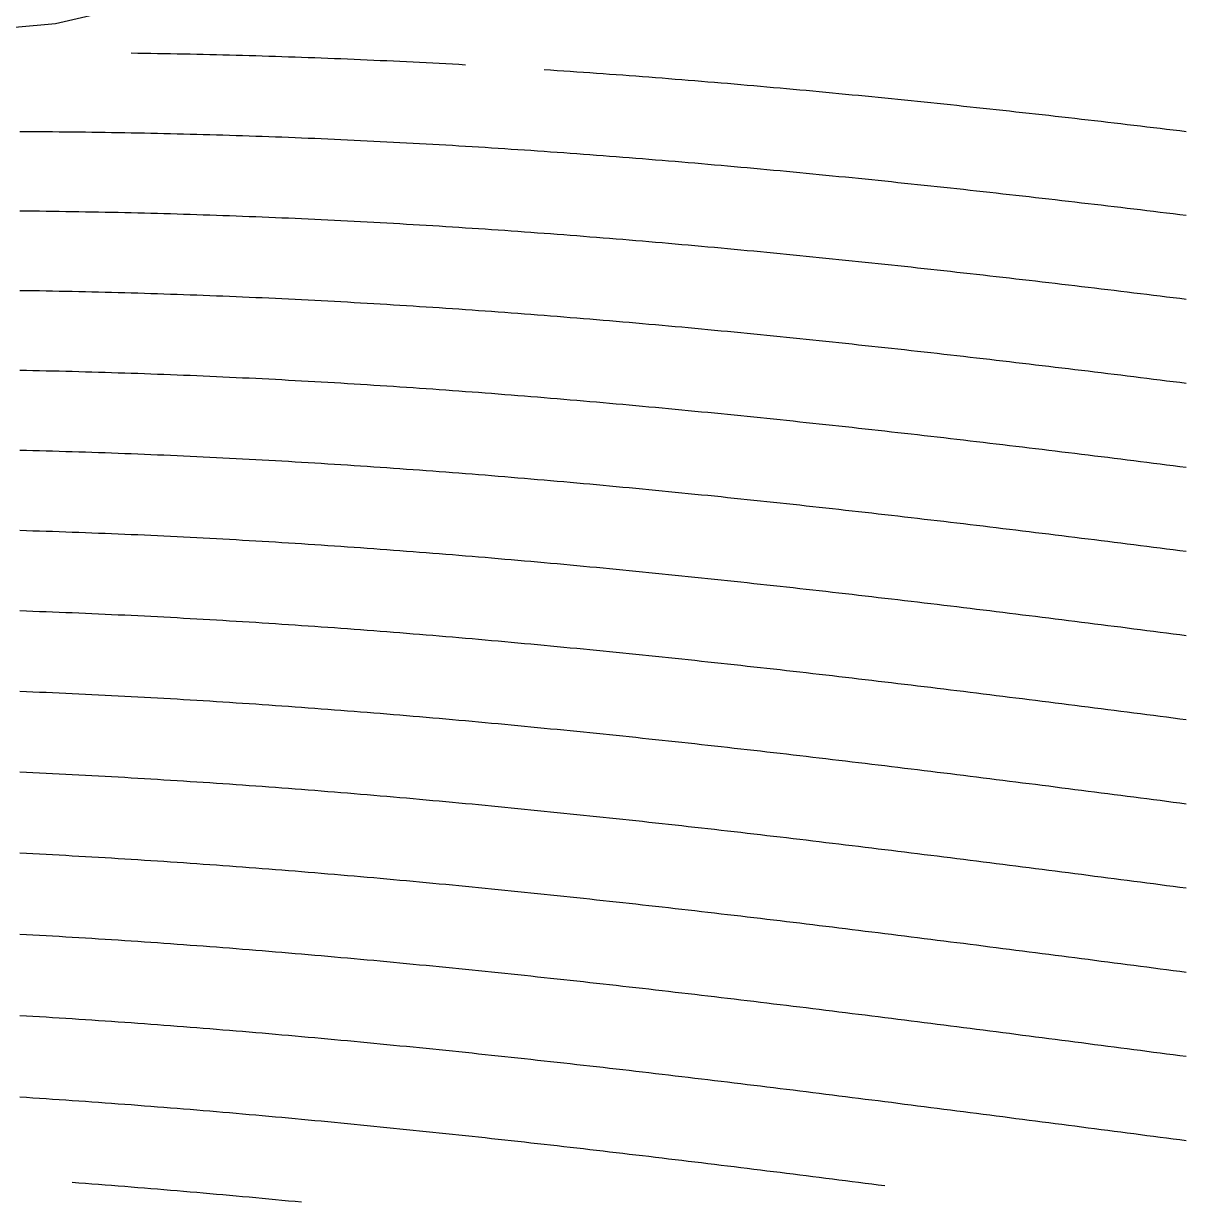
# Model space of a CAD drawing. Header units: millimetres. Extents: x 7 to 193, y 7 to 313.
# Drawn here: x 110.8 to 151.9, y 178.43 to 220.12 of the extents above; entities that cross this region are included whole.
import ezdxf

# ---------------------------------------------------------------- set-up
doc = ezdxf.new("R2010")
doc.units = ezdxf.units.MM
doc.layers.add('STUDY_GUIDES', color=7, linetype='Continuous')
doc.layers.add('STUDY_LETTER_BOUNDARY', color=7, linetype='Continuous')

msp = doc.modelspace()

# ---------------------------------------------------------------- linework, layer by layer
at = {"layer": 'STUDY_GUIDES'}
for points in [[(114.616, 219.0755), (114.848, 219.0723), (115.08, 219.0688), (115.312, 219.0652), (115.544, 219.0613), (115.776, 219.0573), (116.008, 219.053), (116.24, 219.0486), (116.472, 219.044), (116.704, 219.0391), (116.936, 219.0341), (117.168, 219.0288), (117.4, 219.0234), (117.632, 219.0177), (117.864, 219.0119), (118.096, 219.0059), (118.328, 218.9996), (118.56, 218.9932), (118.792, 218.9866), (119.024, 218.9797), (119.256, 218.9727), (119.488, 218.9655), (119.72, 218.9581), (119.952, 218.9505), (120.184, 218.9427), (120.416, 218.9346), (120.648, 218.9264), (120.88, 218.9181), (121.112, 218.9095), (121.344, 218.9007), (121.576, 218.8917), (121.808, 218.8826), (122.04, 218.8732), (122.272, 218.8636), (122.504, 218.8539), (122.736, 218.844), (122.968, 218.8338), (123.2, 218.8235), (123.432, 218.813), (123.664, 218.8023), (123.896, 218.7915), (124.128, 218.7804), (124.36, 218.7691), (124.592, 218.7577), (124.824, 218.7461), (125.056, 218.7342), (125.288, 218.7222), (125.52, 218.71), (125.752, 218.6977), (125.984, 218.6851), (126.216, 218.6724), (126.448, 218.6595)], [(129.232, 218.4903), (129.464, 218.4751), (129.696, 218.4597), (129.928, 218.4441), (130.16, 218.4283), (130.392, 218.4124), (130.624, 218.3963), (130.856, 218.38), (131.088, 218.3635), (131.32, 218.3469), (131.552, 218.3301), (131.784, 218.3132), (132.016, 218.2961), (132.248, 218.2788), (132.48, 218.2613), (132.712, 218.2437), (132.944, 218.2259), (133.176, 218.208), (133.408, 218.1899), (133.64, 218.1716), (133.872, 218.1532), (134.104, 218.1346), (134.336, 218.1158), (134.568, 218.0969), (134.8, 218.0779), (135.032, 218.0587), (135.264, 218.0393), (135.496, 218.0198), (135.728, 218.0001), (135.96, 217.9803), (136.192, 217.9603), (136.424, 217.9401), (136.656, 217.9199), (136.888, 217.8994), (137.12, 217.8788), (137.352, 217.8581), (137.584, 217.8372), (137.816, 217.8162), (138.048, 217.795), (138.28, 217.7737), (138.512, 217.7523), (138.744, 217.7307), (138.976, 217.709), (139.208, 217.6871), (139.44, 217.6651), (139.672, 217.6429), (139.904, 217.6206), (140.136, 217.5982), (140.368, 217.5756), (140.6, 217.553), (140.832, 217.5301), (141.064, 217.5072), (141.296, 217.4841), (141.528, 217.4609), (141.76, 217.4375), (141.992, 217.4141), (142.224, 217.3905), (142.456, 217.3667), (142.688, 217.3429), (142.92, 217.3189), (143.152, 217.2948), (143.384, 217.2706), (143.616, 217.2463), (143.848, 217.2218), (144.08, 217.1973), (144.312, 217.1726), (144.544, 217.1478), (144.776, 217.1229), (145.008, 217.0978), (145.24, 217.0727), (145.472, 217.0474), (145.704, 217.0221), (145.936, 216.9966), (146.168, 216.971), (146.4, 216.9453), (146.632, 216.9195), (146.864, 216.8936), (147.096, 216.8676), (147.328, 216.8415), (147.56, 216.8153), (147.792, 216.789), (148.024, 216.7626), (148.256, 216.7361), (148.488, 216.7095), (148.72, 216.6829), (148.952, 216.6561), (149.184, 216.6292), (149.416, 216.6022), (149.648, 216.5752), (149.88, 216.548), (150.112, 216.5208), (150.344, 216.4935), (150.576, 216.4661), (150.808, 216.4386), (151.04, 216.411), (151.272, 216.3834), (151.504, 216.3557), (151.736, 216.3279), (151.968, 216.3)], [(110.672, 216.2979), (110.904, 216.2969), (111.136, 216.2957), (111.368, 216.2943), (111.6, 216.2926), (111.832, 216.2908), (112.064, 216.2888), (112.296, 216.2865), (112.528, 216.2841), (112.76, 216.2815), (112.992, 216.2786), (113.224, 216.2756), (113.456, 216.2724), (113.688, 216.2689), (113.92, 216.2653), (114.152, 216.2615), (114.384, 216.2574), (114.616, 216.2532), (114.848, 216.2487), (115.08, 216.2441), (115.312, 216.2393), (115.544, 216.2342), (115.776, 216.229), (116.008, 216.2236), (116.24, 216.2179), (116.472, 216.2121), (116.704, 216.2061), (116.936, 216.1998), (117.168, 216.1934), (117.4, 216.1868), (117.632, 216.18), (117.864, 216.1729), (118.096, 216.1657), (118.328, 216.1583), (118.56, 216.1507), (118.792, 216.1429), (119.024, 216.1349), (119.256, 216.1267), (119.488, 216.1183), (119.72, 216.1097), (119.952, 216.101), (120.184, 216.092), (120.416, 216.0828), (120.648, 216.0735), (120.88, 216.064), (121.112, 216.0542), (121.344, 216.0443), (121.576, 216.0342), (121.808, 216.0239), (122.04, 216.0134), (122.272, 216.0027), (122.504, 215.9918), (122.736, 215.9807), (122.968, 215.9695), (123.2, 215.9581), (123.432, 215.9464), (123.664, 215.9346), (123.896, 215.9226), (124.128, 215.9104), (124.36, 215.8981), (124.592, 215.8855), (124.824, 215.8728), (125.056, 215.8599), (125.288, 215.8468), (125.52, 215.8335), (125.752, 215.82), (125.984, 215.8064), (126.216, 215.7926), (126.448, 215.7786), (126.68, 215.7644), (126.912, 215.75), (127.144, 215.7355), (127.376, 215.7208), (127.608, 215.7059), (127.84, 215.6908), (128.072, 215.6756), (128.304, 215.6602), (128.536, 215.6446), (128.768, 215.6288), (129, 215.6129), (129.232, 215.5968), (129.464, 215.5805), (129.696, 215.5641), (129.928, 215.5474), (130.16, 215.5307), (130.392, 215.5137), (130.624, 215.4966), (130.856, 215.4793), (131.088, 215.4619), (131.32, 215.4443), (131.552, 215.4265), (131.784, 215.4085), (132.016, 215.3904), (132.248, 215.3722), (132.48, 215.3538), (132.712, 215.3352), (132.944, 215.3164), (133.176, 215.2975), (133.408, 215.2785), (133.64, 215.2593), (133.872, 215.2399), (134.104, 215.2204), (134.336, 215.2007), (134.568, 215.1809), (134.8, 215.1609), (135.032, 215.1408), (135.264, 215.1205), (135.496, 215.1001), (135.728, 215.0795), (135.96, 215.0588), (136.192, 215.0379), (136.424, 215.0169), (136.656, 214.9957), (136.888, 214.9744), (137.12, 214.953), (137.352, 214.9314), (137.584, 214.9096), (137.816, 214.8878), (138.048, 214.8658), (138.28, 214.8436), (138.512, 214.8213), (138.744, 214.7989), (138.976, 214.7764), (139.208, 214.7537), (139.44, 214.7309), (139.672, 214.7079), (139.904, 214.6848), (140.136, 214.6616), (140.368, 214.6383), (140.6, 214.6148), (140.832, 214.5912), (141.064, 214.5675), (141.296, 214.5437), (141.528, 214.5197), (141.76, 214.4956), (141.992, 214.4714), (142.224, 214.4471), (142.456, 214.4226), (142.688, 214.398), (142.92, 214.3734), (143.152, 214.3486), (143.384, 214.3236), (143.616, 214.2986), (143.848, 214.2735), (144.08, 214.2482), (144.312, 214.2229), (144.544, 214.1974), (144.776, 214.1718), (145.008, 214.1461), (145.24, 214.1204), (145.472, 214.0945), (145.704, 214.0685), (145.936, 214.0424), (146.168, 214.0162), (146.4, 213.9899), (146.632, 213.9635), (146.864, 213.937), (147.096, 213.9104), (147.328, 213.8837), (147.56, 213.8569), (147.792, 213.8301), (148.024, 213.8031), (148.256, 213.776), (148.488, 213.7489), (148.72, 213.7217), (148.952, 213.6944), (149.184, 213.667), (149.416, 213.6395), (149.648, 213.6119), (149.88, 213.5843), (150.112, 213.5565), (150.344, 213.5287), (150.576, 213.5009), (150.808, 213.4729), (151.04, 213.4449), (151.272, 213.4168), (151.504, 213.3886), (151.736, 213.3603), (151.968, 213.332)], [(110.672, 213.4888), (110.904, 213.4866), (111.136, 213.4842), (111.368, 213.4816), (111.6, 213.4787), (111.832, 213.4757), (112.064, 213.4725), (112.296, 213.469), (112.528, 213.4654), (112.76, 213.4616), (112.992, 213.4576), (113.224, 213.4533), (113.456, 213.4489), (113.688, 213.4443), (113.92, 213.4394), (114.152, 213.4344), (114.384, 213.4292), (114.616, 213.4237), (114.848, 213.4181), (115.08, 213.4123), (115.312, 213.4062), (115.544, 213.4), (115.776, 213.3936), (116.008, 213.387), (116.24, 213.3802), (116.472, 213.3732), (116.704, 213.366), (116.936, 213.3585), (117.168, 213.3509), (117.4, 213.3432), (117.632, 213.3352), (117.864, 213.327), (118.096, 213.3186), (118.328, 213.31), (118.56, 213.3013), (118.792, 213.2923), (119.024, 213.2831), (119.256, 213.2738), (119.488, 213.2643), (119.72, 213.2545), (119.952, 213.2446), (120.184, 213.2345), (120.416, 213.2242), (120.648, 213.2137), (120.88, 213.203), (121.112, 213.1922), (121.344, 213.1811), (121.576, 213.1699), (121.808, 213.1584), (122.04, 213.1468), (122.272, 213.135), (122.504, 213.123), (122.736, 213.1108), (122.968, 213.0985), (123.2, 213.0859), (123.432, 213.0732), (123.664, 213.0603), (123.896, 213.0472), (124.128, 213.0339), (124.36, 213.0205), (124.592, 213.0068), (124.824, 212.993), (125.056, 212.979), (125.288, 212.9648), (125.52, 212.9505), (125.752, 212.9359), (125.984, 212.9212), (126.216, 212.9063), (126.448, 212.8913), (126.68, 212.8761), (126.912, 212.8606), (127.144, 212.8451), (127.376, 212.8293), (127.608, 212.8134), (127.84, 212.7973), (128.072, 212.781), (128.304, 212.7646), (128.536, 212.748), (128.768, 212.7312), (129, 212.7143), (129.232, 212.6971), (129.464, 212.6799), (129.696, 212.6624), (129.928, 212.6448), (130.16, 212.6271), (130.392, 212.6091), (130.624, 212.591), (130.856, 212.5728), (131.088, 212.5544), (131.32, 212.5358), (131.552, 212.517), (131.784, 212.4981), (132.016, 212.4791), (132.248, 212.4599), (132.48, 212.4405), (132.712, 212.421), (132.944, 212.4013), (133.176, 212.3815), (133.408, 212.3615), (133.64, 212.3414), (133.872, 212.3211), (134.104, 212.3007), (134.336, 212.2801), (134.568, 212.2594), (134.8, 212.2386), (135.032, 212.2175), (135.264, 212.1964), (135.496, 212.1751), (135.728, 212.1536), (135.96, 212.1321), (136.192, 212.1103), (136.424, 212.0885), (136.656, 212.0665), (136.888, 212.0443), (137.12, 212.022), (137.352, 211.9996), (137.584, 211.9771), (137.816, 211.9544), (138.048, 211.9316), (138.28, 211.9086), (138.512, 211.8856), (138.744, 211.8624), (138.976, 211.839), (139.208, 211.8156), (139.44, 211.792), (139.672, 211.7682), (139.904, 211.7444), (140.136, 211.7204), (140.368, 211.6964), (140.6, 211.6722), (140.832, 211.6478), (141.064, 211.6234), (141.296, 211.5988), (141.528, 211.5741), (141.76, 211.5493), (141.992, 211.5244), (142.224, 211.4994), (142.456, 211.4743), (142.688, 211.449), (142.92, 211.4237), (143.152, 211.3982), (143.384, 211.3726), (143.616, 211.347), (143.848, 211.3212), (144.08, 211.2953), (144.312, 211.2693), (144.544, 211.2432), (144.776, 211.217), (145.008, 211.1907), (145.24, 211.1643), (145.472, 211.1378), (145.704, 211.1112), (145.936, 211.0846), (146.168, 211.0578), (146.4, 211.0309), (146.632, 211.004), (146.864, 210.9769), (147.096, 210.9498), (147.328, 210.9225), (147.56, 210.8952), (147.792, 210.8678), (148.024, 210.8404), (148.256, 210.8128), (148.488, 210.7851), (148.72, 210.7574), (148.952, 210.7296), (149.184, 210.7017), (149.416, 210.6738), (149.648, 210.6457), (149.88, 210.6176), (150.112, 210.5895), (150.344, 210.5612), (150.576, 210.5329), (150.808, 210.5045), (151.04, 210.476), (151.272, 210.4475), (151.504, 210.4189), (151.736, 210.3903), (151.968, 210.3616)], [(110.672, 210.6726), (110.904, 210.6692), (111.136, 210.6655), (111.368, 210.6617), (111.6, 210.6577), (111.832, 210.6535), (112.064, 210.649), (112.296, 210.6444), (112.528, 210.6396), (112.76, 210.6346), (112.992, 210.6293), (113.224, 210.6239), (113.456, 210.6183), (113.688, 210.6125), (113.92, 210.6064), (114.152, 210.6002), (114.384, 210.5938), (114.616, 210.5872), (114.848, 210.5804), (115.08, 210.5734), (115.312, 210.5662), (115.544, 210.5588), (115.776, 210.5512), (116.008, 210.5434), (116.24, 210.5354), (116.472, 210.5272), (116.704, 210.5189), (116.936, 210.5103), (117.168, 210.5015), (117.4, 210.4926), (117.632, 210.4834), (117.864, 210.4741), (118.096, 210.4646), (118.328, 210.4548), (118.56, 210.4449), (118.792, 210.4348), (119.024, 210.4245), (119.256, 210.414), (119.488, 210.4034), (119.72, 210.3925), (119.952, 210.3815), (120.184, 210.3702), (120.416, 210.3588), (120.648, 210.3472), (120.88, 210.3354), (121.112, 210.3234), (121.344, 210.3112), (121.576, 210.2989), (121.808, 210.2863), (122.04, 210.2736), (122.272, 210.2607), (122.504, 210.2476), (122.736, 210.2343), (122.968, 210.2209), (123.2, 210.2073), (123.432, 210.1934), (123.664, 210.1794), (123.896, 210.1653), (124.128, 210.1509), (124.36, 210.1364), (124.592, 210.1217), (124.824, 210.1068), (125.056, 210.0918), (125.288, 210.0765), (125.52, 210.0611), (125.752, 210.0456), (125.984, 210.0298), (126.216, 210.0139), (126.448, 209.9978), (126.68, 209.9815), (126.912, 209.9651), (127.144, 209.9485), (127.376, 209.9317), (127.608, 209.9148), (127.84, 209.8977), (128.072, 209.8804), (128.304, 209.863), (128.536, 209.8454), (128.768, 209.8276), (129, 209.8097), (129.232, 209.7916), (129.464, 209.7733), (129.696, 209.7549), (129.928, 209.7364), (130.16, 209.7176), (130.392, 209.6987), (130.624, 209.6797), (130.856, 209.6605), (131.088, 209.6411), (131.32, 209.6216), (131.552, 209.602), (131.784, 209.5821), (132.016, 209.5622), (132.248, 209.5421), (132.48, 209.5218), (132.712, 209.5014), (132.944, 209.4808), (133.176, 209.4601), (133.408, 209.4392), (133.64, 209.4182), (133.872, 209.3971), (134.104, 209.3758), (134.336, 209.3543), (134.568, 209.3327), (134.8, 209.311), (135.032, 209.2892), (135.264, 209.2672), (135.496, 209.245), (135.728, 209.2228), (135.96, 209.2003), (136.192, 209.1778), (136.424, 209.1551), (136.656, 209.1323), (136.888, 209.1094), (137.12, 209.0863), (137.352, 209.0631), (137.584, 209.0398), (137.816, 209.0163), (138.048, 208.9927), (138.28, 208.969), (138.512, 208.9452), (138.744, 208.9212), (138.976, 208.8971), (139.208, 208.8729), (139.44, 208.8486), (139.672, 208.8242), (139.904, 208.7996), (140.136, 208.7749), (140.368, 208.7501), (140.6, 208.7252), (140.832, 208.7002), (141.064, 208.6751), (141.296, 208.6498), (141.528, 208.6245), (141.76, 208.599), (141.992, 208.5734), (142.224, 208.5478), (142.456, 208.522), (142.688, 208.4961), (142.92, 208.4701), (143.152, 208.444), (143.384, 208.4178), (143.616, 208.3915), (143.848, 208.3652), (144.08, 208.3387), (144.312, 208.3121), (144.544, 208.2854), (144.776, 208.2586), (145.008, 208.2318), (145.24, 208.2048), (145.472, 208.1778), (145.704, 208.1506), (145.936, 208.1234), (146.168, 208.0961), (146.4, 208.0687), (146.632, 208.0412), (146.864, 208.0137), (147.096, 207.986), (147.328, 207.9583), (147.56, 207.9305), (147.792, 207.9026), (148.024, 207.8747), (148.256, 207.8466), (148.488, 207.8185), (148.72, 207.7904), (148.952, 207.7621), (149.184, 207.7338), (149.416, 207.7054), (149.648, 207.6769), (149.88, 207.6484), (150.112, 207.6198), (150.344, 207.5912), (150.576, 207.5625), (150.808, 207.5337), (151.04, 207.5049), (151.272, 207.476), (151.504, 207.447), (151.736, 207.418), (151.968, 207.389)], [(110.672, 207.8492), (110.904, 207.8446), (111.136, 207.8397), (111.368, 207.8347), (111.6, 207.8295), (111.832, 207.8241), (112.064, 207.8185), (112.296, 207.8126), (112.528, 207.8066), (112.76, 207.8004), (112.992, 207.794), (113.224, 207.7874), (113.456, 207.7806), (113.688, 207.7736), (113.92, 207.7664), (114.152, 207.759), (114.384, 207.7514), (114.616, 207.7437), (114.848, 207.7357), (115.08, 207.7275), (115.312, 207.7191), (115.544, 207.7106), (115.776, 207.7018), (116.008, 207.6929), (116.24, 207.6837), (116.472, 207.6744), (116.704, 207.6649), (116.936, 207.6551), (117.168, 207.6452), (117.4, 207.6351), (117.632, 207.6249), (117.864, 207.6144), (118.096, 207.6037), (118.328, 207.5928), (118.56, 207.5818), (118.792, 207.5706), (119.024, 207.5591), (119.256, 207.5475), (119.488, 207.5357), (119.72, 207.5238), (119.952, 207.5116), (120.184, 207.4993), (120.416, 207.4867), (120.648, 207.474), (120.88, 207.4611), (121.112, 207.448), (121.344, 207.4348), (121.576, 207.4213), (121.808, 207.4077), (122.04, 207.3939), (122.272, 207.3799), (122.504, 207.3657), (122.736, 207.3514), (122.968, 207.3369), (123.2, 207.3222), (123.432, 207.3073), (123.664, 207.2922), (123.896, 207.277), (124.128, 207.2616), (124.36, 207.2461), (124.592, 207.2303), (124.824, 207.2144), (125.056, 207.1983), (125.288, 207.1821), (125.52, 207.1656), (125.752, 207.149), (125.984, 207.1323), (126.216, 207.1153), (126.448, 207.0982), (126.68, 207.081), (126.912, 207.0635), (127.144, 207.0459), (127.376, 207.0282), (127.608, 207.0103), (127.84, 206.9922), (128.072, 206.9739), (128.304, 206.9555), (128.536, 206.937), (128.768, 206.9182), (129, 206.8993), (129.232, 206.8803), (129.464, 206.8611), (129.696, 206.8418), (129.928, 206.8223), (130.16, 206.8026), (130.392, 206.7828), (130.624, 206.7628), (130.856, 206.7427), (131.088, 206.7224), (131.32, 206.702), (131.552, 206.6815), (131.784, 206.6607), (132.016, 206.6399), (132.248, 206.6189), (132.48, 206.5977), (132.712, 206.5764), (132.944, 206.555), (133.176, 206.5334), (133.408, 206.5117), (133.64, 206.4899), (133.872, 206.4679), (134.104, 206.4457), (134.336, 206.4235), (134.568, 206.4011), (134.8, 206.3785), (135.032, 206.3558), (135.264, 206.333), (135.496, 206.3101), (135.728, 206.287), (135.96, 206.2638), (136.192, 206.2405), (136.424, 206.217), (136.656, 206.1935), (136.888, 206.1698), (137.12, 206.1459), (137.352, 206.122), (137.584, 206.0979), (137.816, 206.0737), (138.048, 206.0494), (138.28, 206.0249), (138.512, 206.0004), (138.744, 205.9757), (138.976, 205.9509), (139.208, 205.926), (139.44, 205.901), (139.672, 205.8759), (139.904, 205.8506), (140.136, 205.8253), (140.368, 205.7998), (140.6, 205.7743), (140.832, 205.7486), (141.064, 205.7228), (141.296, 205.6969), (141.528, 205.6709), (141.76, 205.6449), (141.992, 205.6187), (142.224, 205.5924), (142.456, 205.566), (142.688, 205.5395), (142.92, 205.5129), (143.152, 205.4862), (143.384, 205.4595), (143.616, 205.4326), (143.848, 205.4057), (144.08, 205.3786), (144.312, 205.3515), (144.544, 205.3243), (144.776, 205.297), (145.008, 205.2696), (145.24, 205.2421), (145.472, 205.2145), (145.704, 205.1869), (145.936, 205.1592), (146.168, 205.1314), (146.4, 205.1035), (146.632, 205.0756), (146.864, 205.0475), (147.096, 205.0194), (147.328, 204.9913), (147.56, 204.963), (147.792, 204.9347), (148.024, 204.9063), (148.256, 204.8778), (148.488, 204.8493), (148.72, 204.8207), (148.952, 204.7921), (149.184, 204.7634), (149.416, 204.7346), (149.648, 204.7058), (149.88, 204.6769), (150.112, 204.6479), (150.344, 204.6189), (150.576, 204.5899), (150.808, 204.5608), (151.04, 204.5316), (151.272, 204.5024), (151.504, 204.4731), (151.736, 204.4438), (151.968, 204.4144)], [(110.672, 205.0186), (110.904, 205.0128), (111.136, 205.0068), (111.368, 205.0006), (111.6, 204.9942), (111.832, 204.9876), (112.064, 204.9808), (112.296, 204.9738), (112.528, 204.9666), (112.76, 204.9593), (112.992, 204.9517), (113.224, 204.9439), (113.456, 204.9359), (113.688, 204.9278), (113.92, 204.9194), (114.152, 204.9108), (114.384, 204.9021), (114.616, 204.8932), (114.848, 204.884), (115.08, 204.8747), (115.312, 204.8652), (115.544, 204.8555), (115.776, 204.8456), (116.008, 204.8355), (116.24, 204.8252), (116.472, 204.8147), (116.704, 204.804), (116.936, 204.7932), (117.168, 204.7822), (117.4, 204.7709), (117.632, 204.7595), (117.864, 204.7479), (118.096, 204.7361), (118.328, 204.7242), (118.56, 204.712), (118.792, 204.6996), (119.024, 204.6871), (119.256, 204.6744), (119.488, 204.6615), (119.72, 204.6484), (119.952, 204.6352), (120.184, 204.6217), (120.416, 204.6081), (120.648, 204.5943), (120.88, 204.5803), (121.112, 204.5662), (121.344, 204.5518), (121.576, 204.5373), (121.808, 204.5226), (122.04, 204.5078), (122.272, 204.4927), (122.504, 204.4775), (122.736, 204.4621), (122.968, 204.4466), (123.2, 204.4308), (123.432, 204.4149), (123.664, 204.3988), (123.896, 204.3826), (124.128, 204.3662), (124.36, 204.3496), (124.592, 204.3328), (124.824, 204.3159), (125.056, 204.2988), (125.288, 204.2815), (125.52, 204.2641), (125.752, 204.2465), (125.984, 204.2287), (126.216, 204.2108), (126.448, 204.1928), (126.68, 204.1745), (126.912, 204.1561), (127.144, 204.1375), (127.376, 204.1188), (127.608, 204.0999), (127.84, 204.0809), (128.072, 204.0617), (128.304, 204.0424), (128.536, 204.0229), (128.768, 204.0032), (129, 203.9834), (129.232, 203.9634), (129.464, 203.9433), (129.696, 203.9231), (129.928, 203.9027), (130.16, 203.8821), (130.392, 203.8614), (130.624, 203.8405), (130.856, 203.8195), (131.088, 203.7984), (131.32, 203.7771), (131.552, 203.7557), (131.784, 203.7341), (132.016, 203.7124), (132.248, 203.6906), (132.48, 203.6686), (132.712, 203.6464), (132.944, 203.6242), (133.176, 203.6018), (133.408, 203.5792), (133.64, 203.5566), (133.872, 203.5338), (134.104, 203.5108), (134.336, 203.4878), (134.568, 203.4646), (134.8, 203.4412), (135.032, 203.4178), (135.264, 203.3942), (135.496, 203.3705), (135.728, 203.3467), (135.96, 203.3227), (136.192, 203.2987), (136.424, 203.2745), (136.656, 203.2501), (136.888, 203.2257), (137.12, 203.2012), (137.352, 203.1765), (137.584, 203.1517), (137.816, 203.1268), (138.048, 203.1018), (138.28, 203.0767), (138.512, 203.0514), (138.744, 203.0261), (138.976, 203.0006), (139.208, 202.9751), (139.44, 202.9494), (139.672, 202.9236), (139.904, 202.8977), (140.136, 202.8718), (140.368, 202.8457), (140.6, 202.8195), (140.832, 202.7932), (141.064, 202.7668), (141.296, 202.7403), (141.528, 202.7138), (141.76, 202.6871), (141.992, 202.6603), (142.224, 202.6335), (142.456, 202.6065), (142.688, 202.5795), (142.92, 202.5524), (143.152, 202.5251), (143.384, 202.4978), (143.616, 202.4704), (143.848, 202.443), (144.08, 202.4154), (144.312, 202.3878), (144.544, 202.3601), (144.776, 202.3323), (145.008, 202.3044), (145.24, 202.2764), (145.472, 202.2484), (145.704, 202.2203), (145.936, 202.1921), (146.168, 202.1639), (146.4, 202.1356), (146.632, 202.1072), (146.864, 202.0788), (147.096, 202.0502), (147.328, 202.0217), (147.56, 201.993), (147.792, 201.9643), (148.024, 201.9355), (148.256, 201.9067), (148.488, 201.8778), (148.72, 201.8489), (148.952, 201.8199), (149.184, 201.7908), (149.416, 201.7617), (149.648, 201.7325), (149.88, 201.7033), (150.112, 201.6741), (150.344, 201.6447), (150.576, 201.6154), (150.808, 201.586), (151.04, 201.5565), (151.272, 201.527), (151.504, 201.4975), (151.736, 201.4679), (151.968, 201.4383)], [(110.672, 202.181), (110.904, 202.1741), (111.136, 202.1669), (111.368, 202.1595), (111.6, 202.1519), (111.832, 202.1441), (112.064, 202.1362), (112.296, 202.128), (112.528, 202.1197), (112.76, 202.1111), (112.992, 202.1024), (113.224, 202.0934), (113.456, 202.0843), (113.688, 202.075), (113.92, 202.0655), (114.152, 202.0558), (114.384, 202.0459), (114.616, 202.0358), (114.848, 202.0255), (115.08, 202.015), (115.312, 202.0044), (115.544, 201.9935), (115.776, 201.9825), (116.008, 201.9713), (116.24, 201.9599), (116.472, 201.9483), (116.704, 201.9365), (116.936, 201.9245), (117.168, 201.9124), (117.4, 201.9), (117.632, 201.8875), (117.864, 201.8748), (118.096, 201.8619), (118.328, 201.8489), (118.56, 201.8356), (118.792, 201.8222), (119.024, 201.8086), (119.256, 201.7948), (119.488, 201.7808), (119.72, 201.7666), (119.952, 201.7523), (120.184, 201.7378), (120.416, 201.7231), (120.648, 201.7082), (120.88, 201.6932), (121.112, 201.678), (121.344, 201.6626), (121.576, 201.6471), (121.808, 201.6313), (122.04, 201.6154), (122.272, 201.5993), (122.504, 201.5831), (122.736, 201.5667), (122.968, 201.5501), (123.2, 201.5333), (123.432, 201.5164), (123.664, 201.4993), (123.896, 201.4821), (124.128, 201.4646), (124.36, 201.4471), (124.592, 201.4293), (124.824, 201.4114), (125.056, 201.3933), (125.288, 201.3751), (125.52, 201.3567), (125.752, 201.3381), (125.984, 201.3194), (126.216, 201.3005), (126.448, 201.2815), (126.68, 201.2623), (126.912, 201.243), (127.144, 201.2235), (127.376, 201.2038), (127.608, 201.184), (127.84, 201.1641), (128.072, 201.144), (128.304, 201.1237), (128.536, 201.1033), (128.768, 201.0828), (129, 201.0621), (129.232, 201.0412), (129.464, 201.0202), (129.696, 200.9991), (129.928, 200.9778), (130.16, 200.9564), (130.392, 200.9348), (130.624, 200.9131), (130.856, 200.8912), (131.088, 200.8693), (131.32, 200.8471), (131.552, 200.8249), (131.784, 200.8025), (132.016, 200.7799), (132.248, 200.7573), (132.48, 200.7345), (132.712, 200.7116), (132.944, 200.6885), (133.176, 200.6653), (133.408, 200.642), (133.64, 200.6185), (133.872, 200.595), (134.104, 200.5713), (134.336, 200.5474), (134.568, 200.5235), (134.8, 200.4994), (135.032, 200.4752), (135.264, 200.4509), (135.496, 200.4265), (135.728, 200.4019), (135.96, 200.3773), (136.192, 200.3525), (136.424, 200.3276), (136.656, 200.3026), (136.888, 200.2775), (137.12, 200.2522), (137.352, 200.2269), (137.584, 200.2014), (137.816, 200.1759), (138.048, 200.1502), (138.28, 200.1244), (138.512, 200.0986), (138.744, 200.0726), (138.976, 200.0465), (139.208, 200.0203), (139.44, 199.994), (139.672, 199.9677), (139.904, 199.9412), (140.136, 199.9146), (140.368, 199.8879), (140.6, 199.8612), (140.832, 199.8343), (141.064, 199.8074), (141.296, 199.7803), (141.528, 199.7532), (141.76, 199.726), (141.992, 199.6987), (142.224, 199.6713), (142.456, 199.6438), (142.688, 199.6163), (142.92, 199.5887), (143.152, 199.5609), (143.384, 199.5331), (143.616, 199.5053), (143.848, 199.4773), (144.08, 199.4493), (144.312, 199.4212), (144.544, 199.393), (144.776, 199.3648), (145.008, 199.3365), (145.24, 199.3081), (145.472, 199.2797), (145.704, 199.2511), (145.936, 199.2226), (146.168, 199.1939), (146.4, 199.1652), (146.632, 199.1364), (146.864, 199.1076), (147.096, 199.0787), (147.328, 199.0498), (147.56, 199.0208), (147.792, 198.9917), (148.024, 198.9626), (148.256, 198.9335), (148.488, 198.9042), (148.72, 198.875), (148.952, 198.8457), (149.184, 198.8163), (149.416, 198.7869), (149.648, 198.7575), (149.88, 198.728), (150.112, 198.6984), (150.344, 198.6689), (150.576, 198.6393), (150.808, 198.6096), (151.04, 198.5799), (151.272, 198.5502), (151.504, 198.5204), (151.736, 198.4907), (151.968, 198.4608)], [(110.672, 199.3364), (110.904, 199.3283), (111.136, 199.3199), (111.368, 199.3114), (111.6, 199.3027), (111.832, 199.2937), (112.064, 199.2846), (112.296, 199.2753), (112.528, 199.2658), (112.76, 199.2561), (112.992, 199.2462), (113.224, 199.2361), (113.456, 199.2258), (113.688, 199.2154), (113.92, 199.2047), (114.152, 199.1939), (114.384, 199.1829), (114.616, 199.1716), (114.848, 199.1602), (115.08, 199.1487), (115.312, 199.1369), (115.544, 199.1249), (115.776, 199.1128), (116.008, 199.1004), (116.24, 199.0879), (116.472, 199.0752), (116.704, 199.0623), (116.936, 199.0493), (117.168, 199.036), (117.4, 199.0226), (117.632, 199.009), (117.864, 198.9952), (118.096, 198.9812), (118.328, 198.9671), (118.56, 198.9528), (118.792, 198.9383), (119.024, 198.9236), (119.256, 198.9087), (119.488, 198.8937), (119.72, 198.8785), (119.952, 198.8631), (120.184, 198.8475), (120.416, 198.8318), (120.648, 198.8159), (120.88, 198.7998), (121.112, 198.7836), (121.344, 198.7672), (121.576, 198.7506), (121.808, 198.7339), (122.04, 198.7169), (122.272, 198.6999), (122.504, 198.6826), (122.736, 198.6652), (122.968, 198.6476), (123.2, 198.6299), (123.432, 198.612), (123.664, 198.5939), (123.896, 198.5757), (124.128, 198.5573), (124.36, 198.5387), (124.592, 198.52), (124.824, 198.5012), (125.056, 198.4821), (125.288, 198.4629), (125.52, 198.4436), (125.752, 198.4241), (125.984, 198.4045), (126.216, 198.3847), (126.448, 198.3647), (126.68, 198.3446), (126.912, 198.3244), (127.144, 198.304), (127.376, 198.2834), (127.608, 198.2627), (127.84, 198.2419), (128.072, 198.2209), (128.304, 198.1998), (128.536, 198.1785), (128.768, 198.1571), (129, 198.1355), (129.232, 198.1138), (129.464, 198.0919), (129.696, 198.07), (129.928, 198.0478), (130.16, 198.0256), (130.392, 198.0032), (130.624, 197.9807), (130.856, 197.958), (131.088, 197.9352), (131.32, 197.9123), (131.552, 197.8892), (131.784, 197.866), (132.016, 197.8427), (132.248, 197.8193), (132.48, 197.7957), (132.712, 197.772), (132.944, 197.7482), (133.176, 197.7243), (133.408, 197.7002), (133.64, 197.676), (133.872, 197.6517), (134.104, 197.6273), (134.336, 197.6027), (134.568, 197.5781), (134.8, 197.5533), (135.032, 197.5284), (135.264, 197.5034), (135.496, 197.4783), (135.728, 197.453), (135.96, 197.4277), (136.192, 197.4023), (136.424, 197.3767), (136.656, 197.351), (136.888, 197.3253), (137.12, 197.2994), (137.352, 197.2734), (137.584, 197.2473), (137.816, 197.2212), (138.048, 197.1949), (138.28, 197.1685), (138.512, 197.142), (138.744, 197.1155), (138.976, 197.0888), (139.208, 197.062), (139.44, 197.0352), (139.672, 197.0082), (139.904, 196.9812), (140.136, 196.9541), (140.368, 196.9269), (140.6, 196.8996), (140.832, 196.8722), (141.064, 196.8447), (141.296, 196.8172), (141.528, 196.7895), (141.76, 196.7618), (141.992, 196.734), (142.224, 196.7062), (142.456, 196.6782), (142.688, 196.6502), (142.92, 196.6221), (143.152, 196.5939), (143.384, 196.5657), (143.616, 196.5374), (143.848, 196.509), (144.08, 196.4806), (144.312, 196.452), (144.544, 196.4235), (144.776, 196.3948), (145.008, 196.3661), (145.24, 196.3374), (145.472, 196.3085), (145.704, 196.2796), (145.936, 196.2507), (146.168, 196.2217), (146.4, 196.1926), (146.632, 196.1635), (146.864, 196.1344), (147.096, 196.1052), (147.328, 196.0759), (147.56, 196.0466), (147.792, 196.0172), (148.024, 195.9878), (148.256, 195.9584), (148.488, 195.9289), (148.72, 195.8994), (148.952, 195.8698), (149.184, 195.8402), (149.416, 195.8105), (149.648, 195.7809), (149.88, 195.7511), (150.112, 195.7214), (150.344, 195.6916), (150.576, 195.6618), (150.808, 195.6319), (151.04, 195.6021), (151.272, 195.5722), (151.504, 195.5422), (151.736, 195.5123), (151.968, 195.4823)], [(110.672, 196.4849), (110.904, 196.4756), (111.136, 196.4661), (111.368, 196.4564), (111.6, 196.4465), (111.832, 196.4364), (112.064, 196.4262), (112.296, 196.4157), (112.528, 196.4051), (112.76, 196.3942), (112.992, 196.3832), (113.224, 196.372), (113.456, 196.3606), (113.688, 196.349), (113.92, 196.3373), (114.152, 196.3253), (114.384, 196.3132), (114.616, 196.3008), (114.848, 196.2883), (115.08, 196.2756), (115.312, 196.2628), (115.544, 196.2497), (115.776, 196.2364), (116.008, 196.223), (116.24, 196.2094), (116.472, 196.1956), (116.704, 196.1817), (116.936, 196.1675), (117.168, 196.1532), (117.4, 196.1387), (117.632, 196.124), (117.864, 196.1092), (118.096, 196.0942), (118.328, 196.079), (118.56, 196.0636), (118.792, 196.048), (119.024, 196.0323), (119.256, 196.0164), (119.488, 196.0004), (119.72, 195.9841), (119.952, 195.9677), (120.184, 195.9511), (120.416, 195.9344), (120.648, 195.9175), (120.88, 195.9004), (121.112, 195.8832), (121.344, 195.8658), (121.576, 195.8482), (121.808, 195.8304), (122.04, 195.8125), (122.272, 195.7945), (122.504, 195.7763), (122.736, 195.7579), (122.968, 195.7393), (123.2, 195.7206), (123.432, 195.7018), (123.664, 195.6827), (123.896, 195.6636), (124.128, 195.6442), (124.36, 195.6247), (124.592, 195.6051), (124.824, 195.5853), (125.056, 195.5654), (125.288, 195.5453), (125.52, 195.525), (125.752, 195.5046), (125.984, 195.4841), (126.216, 195.4634), (126.448, 195.4425), (126.68, 195.4216), (126.912, 195.4004), (127.144, 195.3791), (127.376, 195.3577), (127.608, 195.3362), (127.84, 195.3145), (128.072, 195.2926), (128.304, 195.2707), (128.536, 195.2485), (128.768, 195.2263), (129, 195.2039), (129.232, 195.1814), (129.464, 195.1587), (129.696, 195.1359), (129.928, 195.113), (130.16, 195.09), (130.392, 195.0668), (130.624, 195.0435), (130.856, 195.02), (131.088, 194.9965), (131.32, 194.9728), (131.552, 194.949), (131.784, 194.925), (132.016, 194.901), (132.248, 194.8768), (132.48, 194.8525), (132.712, 194.828), (132.944, 194.8035), (133.176, 194.7788), (133.408, 194.7541), (133.64, 194.7292), (133.872, 194.7042), (134.104, 194.6791), (134.336, 194.6538), (134.568, 194.6285), (134.8, 194.6031), (135.032, 194.5775), (135.264, 194.5518), (135.496, 194.5261), (135.728, 194.5002), (135.96, 194.4742), (136.192, 194.4482), (136.424, 194.422), (136.656, 194.3957), (136.888, 194.3693), (137.12, 194.3429), (137.352, 194.3163), (137.584, 194.2896), (137.816, 194.2629), (138.048, 194.236), (138.28, 194.2091), (138.512, 194.1821), (138.744, 194.1549), (138.976, 194.1277), (139.208, 194.1004), (139.44, 194.0731), (139.672, 194.0456), (139.904, 194.018), (140.136, 193.9904), (140.368, 193.9627), (140.6, 193.9349), (140.832, 193.907), (141.064, 193.8791), (141.296, 193.8511), (141.528, 193.823), (141.76, 193.7948), (141.992, 193.7666), (142.224, 193.7383), (142.456, 193.7099), (142.688, 193.6815), (142.92, 193.6529), (143.152, 193.6244), (143.384, 193.5957), (143.616, 193.567), (143.848, 193.5383), (144.08, 193.5094), (144.312, 193.4806), (144.544, 193.4516), (144.776, 193.4226), (145.008, 193.3936), (145.24, 193.3645), (145.472, 193.3353), (145.704, 193.3061), (145.936, 193.2768), (146.168, 193.2475), (146.4, 193.2182), (146.632, 193.1888), (146.864, 193.1593), (147.096, 193.1298), (147.328, 193.1003), (147.56, 193.0707), (147.792, 193.0411), (148.024, 193.0115), (148.256, 192.9818), (148.488, 192.9521), (148.72, 192.9223), (148.952, 192.8926), (149.184, 192.8627), (149.416, 192.8329), (149.648, 192.803), (149.88, 192.7731), (150.112, 192.7432), (150.344, 192.7132), (150.576, 192.6833), (150.808, 192.6533), (151.04, 192.6233), (151.272, 192.5932), (151.504, 192.5632), (151.736, 192.5331), (151.968, 192.503)], [(110.672, 193.6265), (110.904, 193.616), (111.136, 193.6054), (111.368, 193.5946), (111.6, 193.5836), (111.832, 193.5724), (112.064, 193.561), (112.296, 193.5494), (112.528, 193.5376), (112.76, 193.5257), (112.992, 193.5135), (113.224, 193.5012), (113.456, 193.4887), (113.688, 193.476), (113.92, 193.4632), (114.152, 193.4501), (114.384, 193.4369), (114.616, 193.4235), (114.848, 193.4099), (115.08, 193.3961), (115.312, 193.3821), (115.544, 193.368), (115.776, 193.3537), (116.008, 193.3392), (116.24, 193.3245), (116.472, 193.3097), (116.704, 193.2946), (116.936, 193.2795), (117.168, 193.2641), (117.4, 193.2485), (117.632, 193.2328), (117.864, 193.2169), (118.096, 193.2009), (118.328, 193.1846), (118.56, 193.1682), (118.792, 193.1517), (119.024, 193.1349), (119.256, 193.118), (119.488, 193.101), (119.72, 193.0837), (119.952, 193.0663), (120.184, 193.0487), (120.416, 193.031), (120.648, 193.0131), (120.88, 192.9951), (121.112, 192.9768), (121.344, 192.9584), (121.576, 192.9399), (121.808, 192.9212), (122.04, 192.9024), (122.272, 192.8833), (122.504, 192.8642), (122.736, 192.8448), (122.968, 192.8254), (123.2, 192.8057), (123.432, 192.7859), (123.664, 192.766), (123.896, 192.7459), (124.128, 192.7257), (124.36, 192.7053), (124.592, 192.6847), (124.824, 192.664), (125.056, 192.6432), (125.288, 192.6222), (125.52, 192.6011), (125.752, 192.5798), (125.984, 192.5584), (126.216, 192.5369), (126.448, 192.5152), (126.68, 192.4933), (126.912, 192.4714), (127.144, 192.4492), (127.376, 192.427), (127.608, 192.4046), (127.84, 192.3821), (128.072, 192.3594), (128.304, 192.3367), (128.536, 192.3137), (128.768, 192.2907), (129, 192.2675), (129.232, 192.2442), (129.464, 192.2208), (129.696, 192.1972), (129.928, 192.1735), (130.16, 192.1497), (130.392, 192.1258), (130.624, 192.1017), (130.856, 192.0775), (131.088, 192.0532), (131.32, 192.0288), (131.552, 192.0043), (131.784, 191.9796), (132.016, 191.9549), (132.248, 191.93), (132.48, 191.905), (132.712, 191.8799), (132.944, 191.8546), (133.176, 191.8293), (133.408, 191.8039), (133.64, 191.7783), (133.872, 191.7527), (134.104, 191.7269), (134.336, 191.701), (134.568, 191.6751), (134.8, 191.649), (135.032, 191.6228), (135.264, 191.5965), (135.496, 191.5702), (135.728, 191.5437), (135.96, 191.5171), (136.192, 191.4905), (136.424, 191.4637), (136.656, 191.4369), (136.888, 191.4099), (137.12, 191.3829), (137.352, 191.3558), (137.584, 191.3286), (137.816, 191.3013), (138.048, 191.2739), (138.28, 191.2465), (138.512, 191.2189), (138.744, 191.1913), (138.976, 191.1636), (139.208, 191.1358), (139.44, 191.1079), (139.672, 191.08), (139.904, 191.052), (140.136, 191.0239), (140.368, 190.9957), (140.6, 190.9675), (140.832, 190.9392), (141.064, 190.9108), (141.296, 190.8824), (141.528, 190.8539), (141.76, 190.8253), (141.992, 190.7966), (142.224, 190.7679), (142.456, 190.7392), (142.688, 190.7104), (142.92, 190.6815), (143.152, 190.6525), (143.384, 190.6235), (143.616, 190.5945), (143.848, 190.5654), (144.08, 190.5362), (144.312, 190.507), (144.544, 190.4778), (144.776, 190.4485), (145.008, 190.4191), (145.24, 190.3897), (145.472, 190.3603), (145.704, 190.3308), (145.936, 190.3013), (146.168, 190.2717), (146.4, 190.2421), (146.632, 190.2124), (146.864, 190.1827), (147.096, 190.153), (147.328, 190.1233), (147.56, 190.0935), (147.792, 190.0637), (148.024, 190.0338), (148.256, 190.004), (148.488, 189.9741), (148.72, 189.9441), (148.952, 189.9142), (149.184, 189.8842), (149.416, 189.8542), (149.648, 189.8242), (149.88, 189.7942), (150.112, 189.7641), (150.344, 189.7341), (150.576, 189.704), (150.808, 189.6739), (151.04, 189.6438), (151.272, 189.6136), (151.504, 189.5835), (151.736, 189.5534), (151.968, 189.5232)], [(110.672, 190.7613), (110.904, 190.7498), (111.136, 190.738), (111.368, 190.7261), (111.6, 190.7139), (111.832, 190.7016), (112.064, 190.6891), (112.296, 190.6764), (112.528, 190.6636), (112.76, 190.6505), (112.992, 190.6373), (113.224, 190.6239), (113.456, 190.6103), (113.688, 190.5965), (113.92, 190.5826), (114.152, 190.5684), (114.384, 190.5541), (114.616, 190.5396), (114.848, 190.525), (115.08, 190.5101), (115.312, 190.4951), (115.544, 190.4799), (115.776, 190.4646), (116.008, 190.449), (116.24, 190.4333), (116.472, 190.4174), (116.704, 190.4014), (116.936, 190.3852), (117.168, 190.3688), (117.4, 190.3522), (117.632, 190.3355), (117.864, 190.3186), (118.096, 190.3015), (118.328, 190.2843), (118.56, 190.2669), (118.792, 190.2493), (119.024, 190.2316), (119.256, 190.2137), (119.488, 190.1956), (119.72, 190.1774), (119.952, 190.159), (120.184, 190.1405), (120.416, 190.1218), (120.648, 190.103), (120.88, 190.0839), (121.112, 190.0648), (121.344, 190.0455), (121.576, 190.026), (121.808, 190.0063), (122.04, 189.9866), (122.272, 189.9666), (122.504, 189.9465), (122.736, 189.9263), (122.968, 189.9059), (123.2, 189.8854), (123.432, 189.8647), (123.664, 189.8439), (123.896, 189.8229), (124.128, 189.8018), (124.36, 189.7805), (124.592, 189.7591), (124.824, 189.7375), (125.056, 189.7159), (125.288, 189.694), (125.52, 189.6721), (125.752, 189.65), (125.984, 189.6277), (126.216, 189.6053), (126.448, 189.5828), (126.68, 189.5602), (126.912, 189.5374), (127.144, 189.5145), (127.376, 189.4914), (127.608, 189.4682), (127.84, 189.4449), (128.072, 189.4215), (128.304, 189.398), (128.536, 189.3743), (128.768, 189.3505), (129, 189.3265), (129.232, 189.3025), (129.464, 189.2783), (129.696, 189.254), (129.928, 189.2296), (130.16, 189.2051), (130.392, 189.1804), (130.624, 189.1556), (130.856, 189.1308), (131.088, 189.1058), (131.32, 189.0807), (131.552, 189.0554), (131.784, 189.0301), (132.016, 189.0047), (132.248, 188.9791), (132.48, 188.9535), (132.712, 188.9277), (132.944, 188.9019), (133.176, 188.8759), (133.408, 188.8498), (133.64, 188.8237), (133.872, 188.7974), (134.104, 188.771), (134.336, 188.7445), (134.568, 188.718), (134.8, 188.6913), (135.032, 188.6646), (135.264, 188.6377), (135.496, 188.6108), (135.728, 188.5838), (135.96, 188.5567), (136.192, 188.5295), (136.424, 188.5022), (136.656, 188.4748), (136.888, 188.4473), (137.12, 188.4198), (137.352, 188.3922), (137.584, 188.3645), (137.816, 188.3367), (138.048, 188.3088), (138.28, 188.2809), (138.512, 188.2529), (138.744, 188.2248), (138.976, 188.1966), (139.208, 188.1684), (139.44, 188.1401), (139.672, 188.1117), (139.904, 188.0833), (140.136, 188.0548), (140.368, 188.0262), (140.6, 187.9975), (140.832, 187.9689), (141.064, 187.9401), (141.296, 187.9113), (141.528, 187.8824), (141.76, 187.8535), (141.992, 187.8245), (142.224, 187.7954), (142.456, 187.7663), (142.688, 187.7372), (142.92, 187.7079), (143.152, 187.6787), (143.384, 187.6494), (143.616, 187.62), (143.848, 187.5906), (144.08, 187.5612), (144.312, 187.5317), (144.544, 187.5022), (144.776, 187.4726), (145.008, 187.443), (145.24, 187.4134), (145.472, 187.3837), (145.704, 187.354), (145.936, 187.3242), (146.168, 187.2944), (146.4, 187.2646), (146.632, 187.2348), (146.864, 187.2049), (147.096, 187.175), (147.328, 187.1451), (147.56, 187.1151), (147.792, 187.0852), (148.024, 187.0552), (148.256, 187.0252), (148.488, 186.9951), (148.72, 186.9651), (148.952, 186.935), (149.184, 186.9049), (149.416, 186.8748), (149.648, 186.8447), (149.88, 186.8146), (150.112, 186.7845), (150.344, 186.7543), (150.576, 186.7242), (150.808, 186.694), (151.04, 186.6639), (151.272, 186.6337), (151.504, 186.6036), (151.736, 186.5734), (151.968, 186.5432)], [(110.672, 187.8895), (110.904, 187.8768), (111.136, 187.864), (111.368, 187.8509), (111.6, 187.8377), (111.832, 187.8243), (112.064, 187.8107), (112.296, 187.797), (112.528, 187.783), (112.76, 187.7689), (112.992, 187.7546), (113.224, 187.7401), (113.456, 187.7254), (113.688, 187.7106), (113.92, 187.6956), (114.152, 187.6804), (114.384, 187.6651), (114.616, 187.6495), (114.848, 187.6338), (115.08, 187.6179), (115.312, 187.6019), (115.544, 187.5857), (115.776, 187.5693), (116.008, 187.5527), (116.24, 187.536), (116.472, 187.5191), (116.704, 187.502), (116.936, 187.4848), (117.168, 187.4674), (117.4, 187.4499), (117.632, 187.4321), (117.864, 187.4142), (118.096, 187.3962), (118.328, 187.378), (118.56, 187.3596), (118.792, 187.3411), (119.024, 187.3224), (119.256, 187.3036), (119.488, 187.2845), (119.72, 187.2654), (119.952, 187.2461), (120.184, 187.2266), (120.416, 187.207), (120.648, 187.1872), (120.88, 187.1673), (121.112, 187.1472), (121.344, 187.1269), (121.576, 187.1066), (121.808, 187.086), (122.04, 187.0653), (122.272, 187.0445), (122.504, 187.0236), (122.736, 187.0024), (122.968, 186.9812), (123.2, 186.9598), (123.432, 186.9382), (123.664, 186.9165), (123.896, 186.8947), (124.128, 186.8728), (124.36, 186.8507), (124.592, 186.8284), (124.824, 186.806), (125.056, 186.7835), (125.288, 186.7609), (125.52, 186.7381), (125.752, 186.7152), (125.984, 186.6922), (126.216, 186.669), (126.448, 186.6457), (126.68, 186.6223), (126.912, 186.5987), (127.144, 186.575), (127.376, 186.5512), (127.608, 186.5273), (127.84, 186.5032), (128.072, 186.4791), (128.304, 186.4548), (128.536, 186.4304), (128.768, 186.4058), (129, 186.3812), (129.232, 186.3564), (129.464, 186.3316), (129.696, 186.3066), (129.928, 186.2815), (130.16, 186.2562), (130.392, 186.2309), (130.624, 186.2055), (130.856, 186.1799), (131.088, 186.1543), (131.32, 186.1285), (131.552, 186.1027), (131.784, 186.0767), (132.016, 186.0506), (132.248, 186.0245), (132.48, 185.9982), (132.712, 185.9719), (132.944, 185.9454), (133.176, 185.9188), (133.408, 185.8922), (133.64, 185.8654), (133.872, 185.8386), (134.104, 185.8117), (134.336, 185.7846), (134.568, 185.7575), (134.8, 185.7303), (135.032, 185.703), (135.264, 185.6757), (135.496, 185.6482), (135.728, 185.6207), (135.96, 185.593), (136.192, 185.5653), (136.424, 185.5376), (136.656, 185.5097), (136.888, 185.4818), (137.12, 185.4538), (137.352, 185.4257), (137.584, 185.3975), (137.816, 185.3693), (138.048, 185.341), (138.28, 185.3126), (138.512, 185.2842), (138.744, 185.2557), (138.976, 185.2271), (139.208, 185.1985), (139.44, 185.1698), (139.672, 185.141), (139.904, 185.1122), (140.136, 185.0833), (140.368, 185.0544), (140.6, 185.0254), (140.832, 184.9963), (141.064, 184.9672), (141.296, 184.9381), (141.528, 184.9089), (141.76, 184.8796), (141.992, 184.8503), (142.224, 184.821), (142.456, 184.7916), (142.688, 184.7621), (142.92, 184.7326), (143.152, 184.7031), (143.384, 184.6736), (143.616, 184.644), (143.848, 184.6143), (144.08, 184.5846), (144.312, 184.5549), (144.544, 184.5252), (144.776, 184.4954), (145.008, 184.4656), (145.24, 184.4357), (145.472, 184.4059), (145.704, 184.376), (145.936, 184.346), (146.168, 184.3161), (146.4, 184.2861), (146.632, 184.2561), (146.864, 184.2261), (147.096, 184.1961), (147.328, 184.166), (147.56, 184.136), (147.792, 184.1059), (148.024, 184.0758), (148.256, 184.0457), (148.488, 184.0156), (148.72, 183.9854), (148.952, 183.9553), (149.184, 183.9251), (149.416, 183.895), (149.648, 183.8648), (149.88, 183.8347), (150.112, 183.8045), (150.344, 183.7744), (150.576, 183.7442), (150.808, 183.714), (151.04, 183.6839), (151.272, 183.6537), (151.504, 183.6236), (151.736, 183.5935), (151.968, 183.5634)], [(110.672, 185.0112), (110.904, 184.9974), (111.136, 184.9835), (111.368, 184.9693), (111.6, 184.955), (111.832, 184.9406), (112.064, 184.9259), (112.296, 184.9111), (112.528, 184.8961), (112.76, 184.8809), (112.992, 184.8655), (113.224, 184.85), (113.456, 184.8343), (113.688, 184.8185), (113.92, 184.8024), (114.152, 184.7862), (114.384, 184.7698), (114.616, 184.7533), (114.848, 184.7365), (115.08, 184.7196), (115.312, 184.7026), (115.544, 184.6854), (115.776, 184.668), (116.008, 184.6504), (116.24, 184.6327), (116.472, 184.6148), (116.704, 184.5968), (116.936, 184.5786), (117.168, 184.5602), (117.4, 184.5417), (117.632, 184.523), (117.864, 184.5042), (118.096, 184.4852), (118.328, 184.466), (118.56, 184.4467), (118.792, 184.4272), (119.024, 184.4076), (119.256, 184.3878), (119.488, 184.3679), (119.72, 184.3478), (119.952, 184.3276), (120.184, 184.3072), (120.416, 184.2867), (120.648, 184.266), (120.88, 184.2452), (121.112, 184.2242), (121.344, 184.2031), (121.576, 184.1819), (121.808, 184.1605), (122.04, 184.1389), (122.272, 184.1172), (122.504, 184.0954), (122.736, 184.0735), (122.968, 184.0514), (123.2, 184.0291), (123.432, 184.0067), (123.664, 183.9842), (123.896, 183.9616), (124.128, 183.9388), (124.36, 183.9159), (124.592, 183.8929), (124.824, 183.8697), (125.056, 183.8464), (125.288, 183.823), (125.52, 183.7995), (125.752, 183.7758), (125.984, 183.752), (126.216, 183.7281), (126.448, 183.704), (126.68, 183.6798), (126.912, 183.6556), (127.144, 183.6311), (127.376, 183.6066), (127.608, 183.582), (127.84, 183.5572), (128.072, 183.5323), (128.304, 183.5074), (128.536, 183.4823), (128.768, 183.457), (129, 183.4317), (129.232, 183.4063), (129.464, 183.3808), (129.696, 183.3551), (129.928, 183.3294), (130.16, 183.3035), (130.392, 183.2775), (130.624, 183.2515), (130.856, 183.2253), (131.088, 183.199), (131.32, 183.1727), (131.552, 183.1462), (131.784, 183.1197), (132.016, 183.093), (132.248, 183.0663), (132.48, 183.0394), (132.712, 183.0125), (132.944, 182.9855), (133.176, 182.9584), (133.408, 182.9312), (133.64, 182.9039), (133.872, 182.8765), (134.104, 182.8491), (134.336, 182.8215), (134.568, 182.7939), (134.8, 182.7662), (135.032, 182.7384), (135.264, 182.7106), (135.496, 182.6826), (135.728, 182.6546), (135.96, 182.6266), (136.192, 182.5984), (136.424, 182.5702), (136.656, 182.5419), (136.888, 182.5135), (137.12, 182.4851), (137.352, 182.4566), (137.584, 182.428), (137.816, 182.3994), (138.048, 182.3707), (138.28, 182.3419), (138.512, 182.3131), (138.744, 182.2842), (138.976, 182.2553), (139.208, 182.2263), (139.44, 182.1973), (139.672, 182.1682), (139.904, 182.139), (140.136, 182.1098), (140.368, 182.0805), (140.6, 182.0512), (140.832, 182.0219), (141.064, 181.9925), (141.296, 181.9631), (141.528, 181.9336), (141.76, 181.9041), (141.992, 181.8745), (142.224, 181.8449), (142.456, 181.8152), (142.688, 181.7856), (142.92, 181.7559), (143.152, 181.7261), (143.384, 181.6963), (143.616, 181.6665), (143.848, 181.6367), (144.08, 181.6068), (144.312, 181.5769), (144.544, 181.547), (144.776, 181.517), (145.008, 181.4871), (145.24, 181.4571), (145.472, 181.4271), (145.704, 181.397), (145.936, 181.367), (146.168, 181.3369), (146.4, 181.3068), (146.632, 181.2767), (146.864, 181.2466), (147.096, 181.2165), (147.328, 181.1864), (147.56, 181.1562), (147.792, 181.1261), (148.024, 181.0959), (148.256, 181.0658), (148.488, 181.0356), (148.72, 181.0055), (148.952, 180.9753), (149.184, 180.9452), (149.416, 180.915), (149.648, 180.8849), (149.88, 180.8547), (150.112, 180.8246), (150.344, 180.7944), (150.576, 180.7643), (150.808, 180.7342), (151.04, 180.7041), (151.272, 180.674), (151.504, 180.6439), (151.736, 180.6139), (151.968, 180.5838)], [(110.672, 182.1264), (110.904, 182.1116), (111.136, 182.0966), (111.368, 182.0814), (111.6, 182.066), (111.832, 182.0505), (112.064, 182.0348), (112.296, 182.019), (112.528, 182.0029), (112.76, 181.9867), (112.992, 181.9703), (113.224, 181.9538), (113.456, 181.9371), (113.688, 181.9202), (113.92, 181.9031), (114.152, 181.8859), (114.384, 181.8685), (114.616, 181.851), (114.848, 181.8333), (115.08, 181.8154), (115.312, 181.7973), (115.544, 181.7791), (115.776, 181.7608), (116.008, 181.7423), (116.24, 181.7236), (116.472, 181.7047), (116.704, 181.6858), (116.936, 181.6666), (117.168, 181.6473), (117.4, 181.6278), (117.632, 181.6082), (117.864, 181.5884), (118.096, 181.5685), (118.328, 181.5485), (118.56, 181.5282), (118.792, 181.5079), (119.024, 181.4873), (119.256, 181.4667), (119.488, 181.4458), (119.72, 181.4249), (119.952, 181.4038), (120.184, 181.3825), (120.416, 181.3611), (120.648, 181.3396), (120.88, 181.3179), (121.112, 181.2961), (121.344, 181.2742), (121.576, 181.2521), (121.808, 181.2298), (122.04, 181.2075), (122.272, 181.185), (122.504, 181.1623), (122.736, 181.1396), (122.968, 181.1167), (123.2, 181.0936), (123.432, 181.0705), (123.664, 181.0472), (123.896, 181.0237), (124.128, 181.0002), (124.36, 180.9765), (124.592, 180.9527), (124.824, 180.9288), (125.056, 180.9048), (125.288, 180.8806), (125.52, 180.8563), (125.752, 180.8319), (125.984, 180.8074), (126.216, 180.7828), (126.448, 180.758), (126.68, 180.7331), (126.912, 180.7081), (127.144, 180.6831), (127.376, 180.6578), (127.608, 180.6325), (127.84, 180.6071), (128.072, 180.5816), (128.304, 180.5559), (128.536, 180.5302), (128.768, 180.5043), (129, 180.4784), (129.232, 180.4523), (129.464, 180.4261), (129.696, 180.3999), (129.928, 180.3735), (130.16, 180.3471), (130.392, 180.3205), (130.624, 180.2939), (130.856, 180.2671), (131.088, 180.2403), (131.32, 180.2134), (131.552, 180.1863), (131.784, 180.1592), (132.016, 180.132), (132.248, 180.1048), (132.48, 180.0774), (132.712, 180.0499), (132.944, 180.0224), (133.176, 179.9948), (133.408, 179.9671), (133.64, 179.9393), (133.872, 179.9115), (134.104, 179.8835), (134.336, 179.8555), (134.568, 179.8274), (134.8, 179.7993), (135.032, 179.7711), (135.264, 179.7428), (135.496, 179.7144), (135.728, 179.686), (135.96, 179.6575), (136.192, 179.6289), (136.424, 179.6003), (136.656, 179.5716), (136.888, 179.5428), (137.12, 179.514), (137.352, 179.4851), (137.584, 179.4562), (137.816, 179.4272), (138.048, 179.3982), (138.28, 179.3691), (138.512, 179.3399), (138.744, 179.3107), (138.976, 179.2815), (139.208, 179.2522), (139.44, 179.2228), (139.672, 179.1934), (139.904, 179.164), (140.136, 179.1345), (140.368, 179.105), (140.6, 179.0754), (140.832, 179.0458), (141.064, 179.0162), (141.296, 178.9865)], [(112.528, 179.1037), (112.76, 179.0865), (112.992, 179.0691), (113.224, 179.0515), (113.456, 179.0338), (113.688, 179.016), (113.92, 178.9979), (114.152, 178.9797), (114.384, 178.9614), (114.616, 178.9429), (114.848, 178.9242), (115.08, 178.9053), (115.312, 178.8864), (115.544, 178.8672), (115.776, 178.8479), (116.008, 178.8285), (116.24, 178.8088), (116.472, 178.7891), (116.704, 178.7692), (116.936, 178.7491), (117.168, 178.7289), (117.4, 178.7085), (117.632, 178.688), (117.864, 178.6673), (118.096, 178.6465), (118.328, 178.6256), (118.56, 178.6045), (118.792, 178.5832), (119.024, 178.5618), (119.256, 178.5403), (119.488, 178.5186), (119.72, 178.4968), (119.952, 178.4748), (120.184, 178.4528), (120.416, 178.4305), (120.648, 178.4082)]]:
    msp.add_lwpolyline(points, dxfattribs=at)
at = {"layer": 'STUDY_LETTER_BOUNDARY'}
msp.add_lwpolyline([(113.31, 220.43), (111.93, 220.1), (110.49, 219.98)], dxfattribs=at)

doc.saveas('drawing.dxf')
